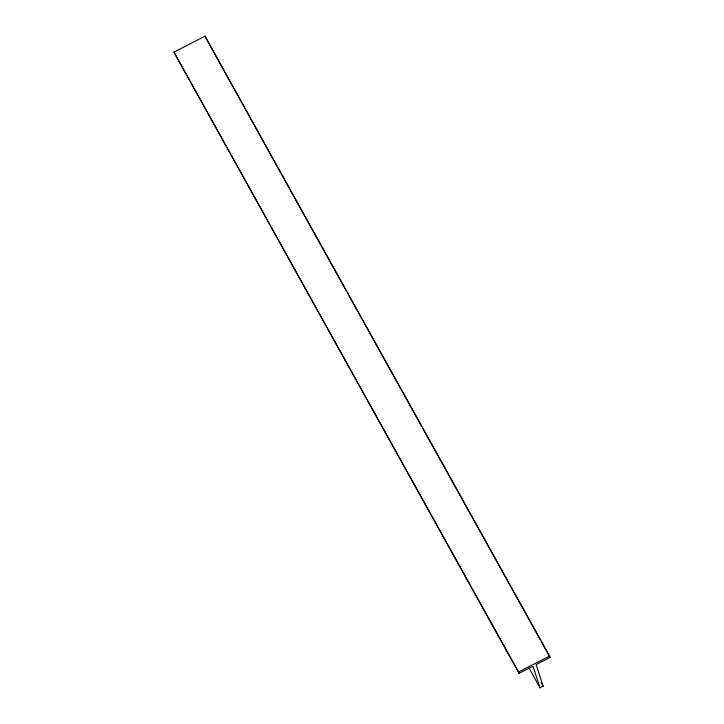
<?xml version="1.0" encoding="UTF-8"?>
<svg xmlns="http://www.w3.org/2000/svg" width="724" height="724" viewBox="0 0 724 724"><rect width="100%" height="100%" fill="white"/><g stroke="black" fill="none" stroke-linecap="round" stroke-linejoin="round"><path stroke-width="1.09" d="M540.023 687.8L533 666.198L519.045 673.374L173.941 52.146L204.955 36.2L549.616 656.053L550.059 657.428L536.104 664.605L543.127 686.207L540.023 687.8L529.027 668.026M519.045 673.374L518.601 671.99L549.616 656.053M288.957 187.842L204.955 36.2M290.053 189.824L346.126 290.659M347.221 292.641L421.431 426.101M422.526 428.074L540.167 639.636M541.262 641.609L550.059 657.428M540.928 682.252L543.127 686.207M173.941 52.146L518.601 671.99"/></g></svg>
